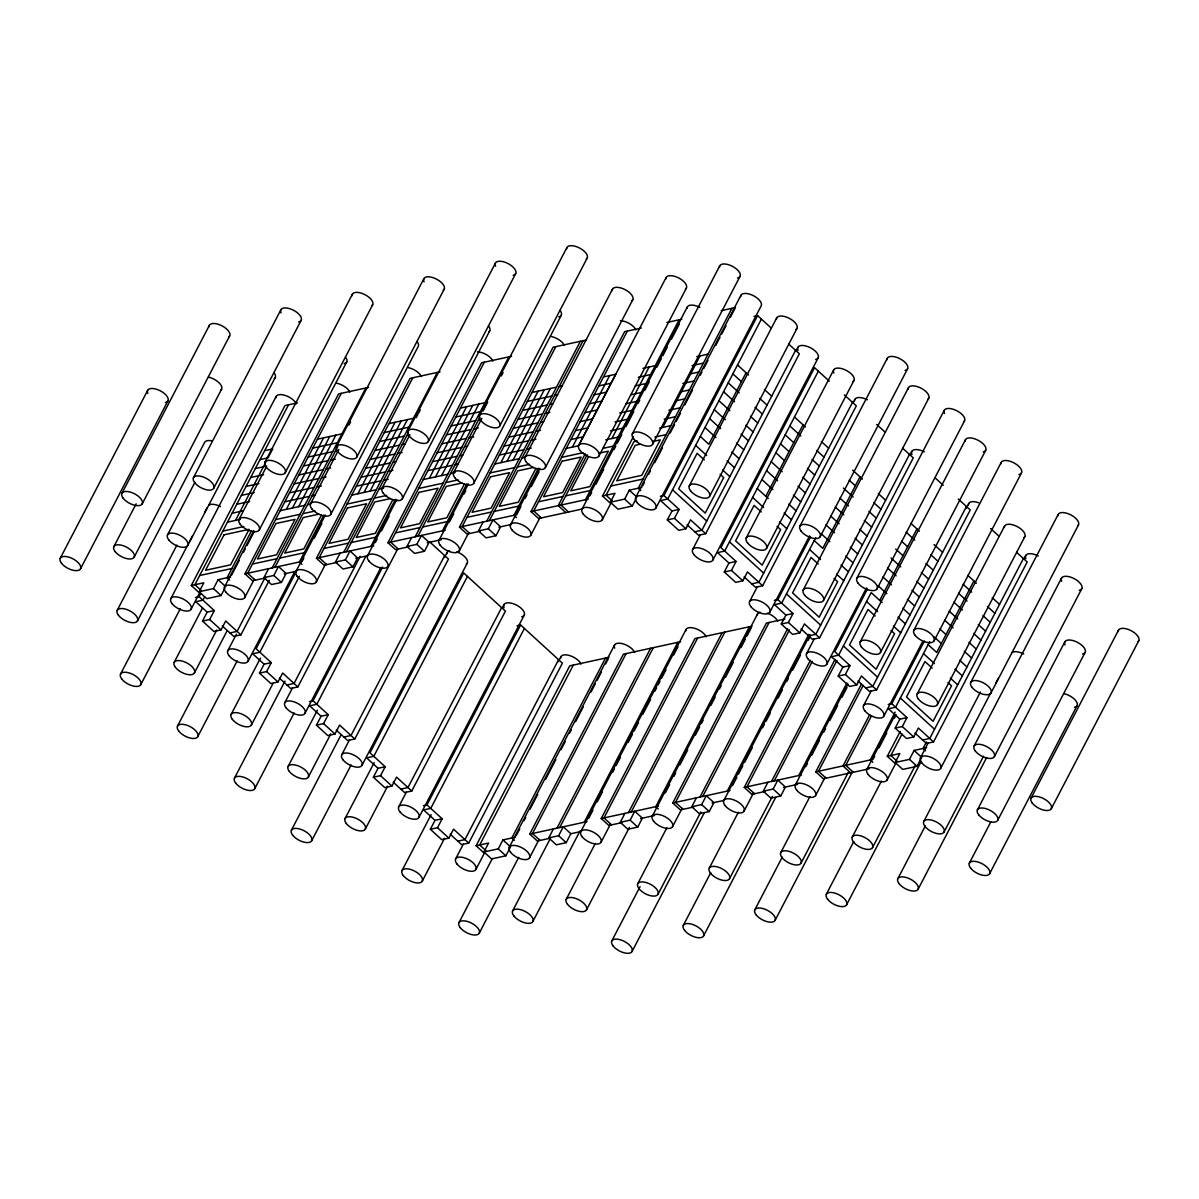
<?xml version="1.0" encoding="UTF-8"?>
<svg xmlns="http://www.w3.org/2000/svg" width="1199" height="1199" viewBox="0 0 1199 1199"><rect width="100%" height="100%" fill="white"/><g stroke="black" fill="none" stroke-linecap="round" stroke-linejoin="round"><path stroke-width="1.5" d="M60.22 558.329L147.672 390.349M80.528 568.791L167.965 400.811M121.923 493.344L209.36 325.364M113.86 546.654L136.146 503.835M142.231 503.805L229.668 335.825M134.168 557.115L221.605 389.15M117.187 610.381L204.624 442.401A11.42 5.381 27.5 0 1 211.773 440.842M193.429 477.772L280.881 309.807M167.485 534.979L194.927 482.283M137.495 620.842L176.927 545.095M213.737 488.248L301.174 320.268M120.514 674.108L187.374 545.65M189.952 540.704L192.529 535.773M204.519 512.707L207.097 507.776M187.793 545.44L275.23 377.475M170.813 598.706L276.1 396.449M198.899 592.441L191.3 585.502L284.957 405.592L297.472 402.879M140.823 684.569L180.255 608.807M288.539 404.812L194.882 584.722L201.207 590.508M264.949 462.214L352.386 294.235M235.484 520.411L265.728 462.319M224.932 588.095L221.066 595.543L206.753 598.661L199.169 591.721L203.815 582.789L191.3 585.502M191.121 609.167L200.623 590.927M239.006 519.422L266.433 466.726M195.542 597.477L199.124 596.697L200.833 593.4M204.639 596.862L202.916 600.159L195.767 601.718L207.157 612.134L214.306 610.576L199.124 596.697M174.14 662.433L202.436 608.088M199.169 591.721L213.467 588.604L218.113 579.672L230.628 576.944M269.25 580.391L240.894 634.87L225.697 620.977L221.051 629.925L213.902 631.483L202.511 621.067L207.157 612.134M251.55 530.677L227.061 577.723L229.594 580.031M224.453 587.03L253.798 530.662M231.497 575.295L239.23 560.443M243.517 552.184L245.24 548.887M246.964 545.59L253.828 532.386M285.242 472.676L372.694 304.711M202.511 621.067L209.66 619.508L214.306 610.576M259.299 529.883L346.751 361.903M265.758 577.888L252.524 580.781L244.941 573.826L338.583 393.931L368.558 387.397M194.448 672.894L216.734 630.074M341.31 393.332L247.653 573.242L255.252 580.181M286.351 509.35L323.58 437.845M177.467 726.159L227.196 630.644M244.761 597.492L254.248 579.267M292.481 508.016L329.71 436.511M298.611 506.682L335.84 435.177M263.945 577.618L273.822 575.475L278.483 566.528L286.066 573.467L281.42 582.414L271.544 584.557L263.945 577.618L268.606 568.686M265.444 576.929L237.087 631.393L229.938 632.952M227.78 650.757L236.413 634.181M272.173 567.906L365.83 387.996M336.454 446.657L423.891 278.678M274.901 567.307L337.713 446.657M348.954 425.06L350.648 421.793M310.511 503.85L338.807 449.505M197.775 736.621L237.207 660.859M321.437 515.03L303.812 548.902L284.748 553.054L303.212 517.563L318.874 514.161M323.91 514.941L299.42 561.971L301.953 564.294M248.088 661.219L294.684 571.698M295.958 571.473L325.304 515.105M296.468 571.174L256.076 648.749L271.274 662.627L266.613 671.56L259.464 673.119L270.854 683.535L278.003 681.976L282.664 673.029L297.847 686.922L365.725 556.531M303.857 558.09L302.148 561.387L244.941 573.826M314.168 538.276L321.902 523.423M356.762 457.119L444.2 289.139M330.819 514.326L418.256 346.346A11.42 5.381 27.5 0 0 416.982 341.4M299.405 576.284L259.883 652.211L252.719 653.77L264.11 664.186L271.274 662.627M231.107 714.484L260.453 658.116M337.279 562.331L324.045 565.209L316.446 558.269L410.103 378.359L440.063 371.84M412.831 377.775L319.174 557.685L326.757 564.624M259.464 673.119L264.11 664.186M357.872 493.778L395.085 422.288M316.266 581.935L325.753 563.695M364.001 492.444L401.215 420.954M370.131 491.11L407.345 419.62M335.465 562.061L345.342 559.903L349.988 550.97L357.587 557.91L352.926 566.842L343.049 569L335.465 562.061L340.111 553.114M251.415 724.945L272.982 683.505M343.693 552.349L437.335 372.439M407.96 431.085L495.412 263.121M346.406 551.75L408.439 432.584M416.203 417.687L417.896 414.419M418.586 413.1L420.309 409.803M382.016 488.293L409.459 435.597M234.434 778.211L285.017 681.047M360.21 556.351L294.055 683.445L286.906 685.004M284.733 702.809L292.511 687.881M392.957 499.458L375.317 533.33L356.253 537.482L374.717 502.006L390.394 498.589M370.926 546.414L395.415 499.369M367.464 555.901L396.809 499.548M375.377 542.518L377.086 539.22M381.387 530.962L389.12 516.11M428.268 441.562L515.705 273.582M402.324 498.754L489.762 330.789M254.743 788.672L294.175 712.91M408.784 546.774L395.55 549.652L387.951 542.712L481.608 362.802L511.583 356.283M484.336 362.203L390.679 542.113L398.278 549.052M305.041 713.27L380.982 567.382M309.462 701.58L313.044 700.801L382.631 567.097M429.377 478.221L466.591 406.731M397.603 549.112L316.836 704.263L309.687 705.821L321.077 716.238L328.226 714.679L313.044 700.801M435.507 476.887L472.721 405.382M288.06 766.536L317.405 710.168M441.637 475.553L478.851 404.048M406.971 546.489L416.847 544.346L421.493 535.413L429.092 542.353L424.446 551.285L414.569 553.428L406.971 546.489L411.617 537.557M429.632 541.843L448.471 559.064L354.814 738.974L339.617 725.08L334.971 734.028L327.822 735.587L316.431 725.17L321.077 716.238M415.199 536.777L508.856 356.867M479.48 415.528L566.917 247.549M417.926 536.193L479.96 417.027M483.062 411.062L487.708 402.13M501.347 375.931L503.055 372.649M453.537 472.736L481.818 418.391M316.431 725.17L323.58 723.611L328.226 714.679M308.368 776.997L330.804 733.893M464.463 483.901L446.837 517.773L427.758 521.925L446.238 486.434L461.9 483.032M442.446 530.857L466.936 483.811M438.984 540.344L468.329 483.976M449.46 522L453.762 513.757M464.073 493.943L465.782 490.646M499.773 425.99L587.225 258.025M291.387 830.248L341.115 734.747M473.83 483.197L561.282 315.217M444.664 555.587L351.007 735.497L343.858 737.055M480.289 531.202L467.055 534.08L459.472 527.14L553.114 347.23L586.596 339.946M341.7 754.86L349.464 739.933M444.394 557.58L446.987 552.604M555.841 346.646L462.185 526.556L469.783 533.495M500.882 462.664L538.111 391.159M459.292 550.806L468.779 532.581M507.012 461.33L544.241 389.825M311.695 840.724L351.127 764.962M513.142 459.996L550.371 388.491M478.476 530.932L488.353 528.789L493.014 519.841L500.597 526.781L495.951 535.728L486.075 537.871L478.476 530.932L483.137 522M486.704 521.22L580.361 341.31M362.008 765.322L467.295 563.065M489.432 520.621L583.089 340.711M525.042 457.164L612.479 289.199M467.445 576.404L373.803 756.314L366.639 757.873L378.03 768.289L385.194 766.731L369.996 752.852L463.653 572.942L505.423 611.115L411.767 791.025L404.618 792.569L393.227 782.168M345.027 818.587L374.178 762.594M411.767 791.025L396.584 777.132L391.923 786.079L384.774 787.638L373.384 777.222L378.03 768.289M535.968 468.344L518.343 502.216L499.279 506.353L517.743 470.877L533.405 467.46M538.441 468.239L513.951 515.285L516.484 517.608M510.489 524.787L539.835 468.419M373.384 777.222L380.533 775.663L385.194 766.731M520.966 506.443L516.679 514.701L459.472 527.14M525.267 498.184L526.99 494.887M531.277 486.629L539.01 471.777M545.35 467.64L632.787 299.66M365.335 829.049L387.622 786.229M582.549 508.946L538.576 518.523L530.977 511.583L624.634 331.673L641.36 328.031M627.362 331.089L533.705 510.984L541.289 517.923M572.403 447.092L609.617 375.602M530.797 535.249L540.284 517.009M578.682 445.503L666.119 277.524M501.632 607.638L407.975 787.548L400.826 789.107M398.653 806.912L406.431 791.984M502.216 607.968L503.94 604.656M585.277 453.672L558.224 505.648L565.808 512.587M587.15 454.736L560.937 505.064L568.536 512.003M588.409 456.924L570.784 490.796L589.848 486.644L608.328 451.169L598.796 453.237M598.975 455.965L686.428 287.985M611.895 438.504L649.124 366.999M418.961 817.373L524.248 615.117M585.457 499.728L679.114 319.818M423.382 805.683L426.964 804.904L520.606 624.994L562.391 663.167L468.734 843.077L461.585 844.621L450.18 834.219M582.01 509.215L687.282 306.974M589.908 495.831L591.617 492.534M595.918 484.276L603.652 469.423M613.963 449.61L615.687 446.313M617.395 443.016L621.696 434.757M625.998 426.514L633.716 411.647M638.018 403.404L639.741 400.106M644.897 390.2L649.184 381.941M656.917 367.089L661.219 358.831M662.942 355.533L667.229 347.29M671.53 339.032L679.263 324.18M524.413 628.456L430.756 808.366L423.607 809.924L434.997 820.341L442.146 818.782L426.964 804.904M401.98 870.639L431.13 814.646M632.308 433.828L719.745 265.848M610.081 502.966L602.483 496.026L633.417 436.601M468.734 843.077L453.537 829.183L448.891 838.131L441.742 839.69L430.351 829.273L434.997 820.341M430.351 829.273L437.5 827.715L442.146 818.782M636.129 498.619L632.248 506.068L617.95 509.17L610.351 502.231L614.997 493.299L602.483 496.026M602.303 519.692L611.805 501.452M422.288 881.1L444.574 838.281M652.616 444.289L740.053 276.31M610.351 502.231L624.649 499.114L629.31 490.181L641.825 487.453M662.762 427.429L699.976 355.938M731.9 308.323L638.243 488.233L640.776 490.556M635.635 497.555L740.922 295.299M642.679 485.805L644.403 482.508M648.689 474.249L650.413 470.952M654.699 462.709L662.433 447.841M670.166 432.989L674.467 424.746M676.191 421.434L680.477 413.19M684.779 404.932L692.512 390.08M700.246 375.227L701.97 371.93M703.678 368.618L707.98 360.374M715.713 345.522L720 337.264M721.723 333.966L726.024 325.708M730.311 317.45L735.467 307.558L721.169 310.661M558.584 659.69L464.927 839.6L457.778 841.158M455.62 858.964L463.384 844.036M558.314 661.683L560.907 656.707M483.692 852.699L476.108 845.76L569.75 665.85L609.092 657.292M573.332 665.07L479.675 844.98L486 850.765M655.943 508.016L761.23 305.76A11.42 5.381 27.5 0 0 752.118 295.074A11.42 5.381 27.5 0 0 740.652 296.723M660.364 496.311L663.931 495.532L757.588 315.622L770.957 327.837M483.961 851.979L498.259 848.862L502.921 839.929L510.519 846.869L505.858 855.801L491.56 858.919L483.961 851.979L488.622 843.032L476.108 845.76M761.395 319.099L667.738 499.009L660.589 500.568L671.98 510.969L679.129 509.41L663.931 495.532M475.928 869.425L485.415 851.185M788.732 344.083L799.358 353.795L705.701 533.705L690.519 519.826L685.873 528.759L678.709 530.318L667.318 519.916L671.98 510.969M458.947 922.69L492.384 858.454M746.063 372.754L708.849 444.259L700.306 436.451M689.275 485.88L776.712 317.9M667.318 519.916L674.467 518.358L679.129 509.41M605.51 658.071L511.853 837.981L514.386 840.289M509.245 847.288L614.532 645.032M516.289 835.553L519.737 828.944M524.023 820.701L525.747 817.403M530.033 809.145L537.766 794.293M545.5 779.44L555.811 759.626M560.967 749.72L565.269 741.477M569.57 733.218L571.279 729.921M575.58 721.663L583.313 706.811M591.047 691.958L595.333 683.7M597.057 680.403L601.358 672.144M605.645 663.901L608.223 658.94M550.566 838.146L537.332 841.024L529.733 834.084L623.39 654.189L680.597 641.735M479.255 933.152L518.687 857.39M626.118 653.59L532.461 833.5L540.06 840.439M709.568 496.341L797.02 328.361M529.553 857.75L539.055 839.525M795.566 350.333L701.91 530.243L694.761 531.786M692.602 549.607L700.366 534.679M796.151 350.663L797.875 347.35M581.305 831.462L570.799 833.74L566.213 842.672L556.351 844.815L548.752 837.876L553.398 828.944M512.572 911.015L550.296 838.551M556.98 828.164L650.637 648.254M559.708 827.565L653.35 647.655M548.752 837.876L558.629 835.733L563.275 826.785L570.874 833.725M712.895 560.068L818.183 357.812M818.347 371.15L724.691 551.06L717.542 552.619L728.932 563.02L736.081 561.462L720.899 547.583L814.556 367.673L829.288 381.147M584.213 822.229L677.87 642.319M532.881 921.476L580.031 830.907M580.766 831.731L686.053 629.475M588.664 818.332L592.965 810.089M597.252 801.831L602.408 791.925M612.719 772.126L614.443 768.829M616.151 765.517L620.453 757.273M628.186 742.421L632.487 734.163M634.196 730.865L638.497 722.607M642.799 714.349L650.532 699.497M654.819 691.253L656.542 687.941M658.266 684.644L659.975 681.347M661.698 678.049L665.985 669.791M673.718 654.939L678.02 646.681M844.321 394.891L856.326 405.847L762.669 585.756L747.472 571.878L742.825 580.811L735.676 582.369L724.286 571.968L728.932 563.02M765.801 496.311L803.03 424.806M746.228 537.931L833.665 369.951M622.071 822.589L608.837 825.467L601.239 818.527L694.895 638.617L752.103 626.163M724.286 571.968L731.435 570.409L736.081 561.462M697.623 638.033L603.966 817.928L611.565 824.882M566.213 899.34L595.363 843.347M601.074 842.193L610.561 823.953M620.258 822.319L630.134 820.161L634.781 811.228L642.379 818.168L637.733 827.1L627.856 829.258L620.258 822.319L624.919 813.372M628.486 812.592L722.143 632.697M766.536 548.393L853.973 380.413M631.214 812.008L724.87 632.098M586.521 909.801L629.385 827.46M852.519 402.384L758.877 582.294L751.713 583.838M749.555 601.643L757.318 586.731M853.118 402.714L854.842 399.402M799.868 526.256L887.305 358.276M749.39 626.762L655.733 806.672L658.266 808.98M652.271 816.159L757.558 613.918M665.325 792.869L669.627 784.626M673.913 776.367L675.637 773.07M679.938 764.812L687.671 749.96M695.405 735.107L699.691 726.849M701.415 723.552L703.139 720.254M710.872 705.402L715.159 697.144M719.46 688.885L721.184 685.588M725.47 677.33L733.203 662.477M740.937 647.625L745.238 639.367M746.947 636.069L751.248 627.826M769.863 612.119L809.565 535.863M774.284 600.414L777.851 599.635L810.509 536.912M693.577 807.032L680.358 809.91L672.759 802.97L766.416 623.06L784.895 619.029M769.129 622.461L675.487 802.371L683.07 809.31M815.77 537.572L781.658 603.112L774.509 604.671L785.9 615.072L793.049 613.513L777.851 599.635M637.718 883.783L666.869 827.79M820.161 536.717L907.613 368.752M611.775 940.975L640.071 886.631M672.579 826.636L682.066 808.396M902.652 448.186L913.278 457.898L819.621 637.808L804.439 623.93L799.793 632.862L792.629 634.421L781.238 624.02L785.9 615.072M859.983 476.857L822.769 548.363L814.226 540.554M803.195 589.983L908.467 387.727M691.763 806.747L701.64 804.604L706.301 795.671L713.9 802.611L709.238 811.543L699.362 813.686L691.763 806.747L696.424 797.815M781.238 624.02L788.387 622.461L793.049 613.513M699.991 797.035L787.638 628.681M702.719 796.451L789.497 629.745M658.026 894.244L700.89 811.903M632.083 951.451L704.098 813.117M823.488 600.444L928.775 398.188M727.238 791.1L808.86 634.301M723.776 800.602L810.074 634.826M732.544 785.57L736.845 777.312M738.554 774.014L742.855 765.756M744.564 762.459L752.298 747.606M762.609 727.793L764.333 724.496M766.056 721.198L770.343 712.94M778.076 698.088L782.377 689.83M786.679 681.587L788.387 678.274M792.689 670.031L800.422 655.164M808.156 640.311L809.865 637.014M909.486 454.436L815.83 634.346L808.681 635.89M806.522 653.695L814.286 638.782M910.071 454.766L911.795 451.453M765.097 791.46L751.863 794.337L744.264 787.398L810.419 660.304M812.293 661.368L746.992 786.814L754.591 793.753M856.82 578.308L944.257 410.328M709.238 868.211L738.374 812.218M683.295 925.418L710.722 872.722M744.084 811.064L753.586 792.824M826.815 664.171L866.517 587.915M867.462 588.964L834.819 651.686L850.001 665.565L845.355 674.512L838.206 676.071L849.596 686.472L856.745 684.914L861.392 675.981L876.589 689.86L970.246 509.95L958.241 498.994M763.283 791.19L773.16 789.047L777.806 780.099L785.405 787.039L780.744 795.986L770.882 798.129L763.283 791.19L767.93 782.258M771.512 781.478L835.089 659.33M774.239 780.879L836.962 660.394M877.128 588.769L964.566 420.789M729.532 878.687L772.396 796.346M838.206 676.071L842.852 667.124L850.001 665.565M703.588 935.879L775.603 797.56M879.721 600.414L916.95 528.909M860.148 642.035L965.435 439.778M798.744 775.543L846.869 683.115M795.297 785.045L847.933 683.91M805.773 766.701L807.497 763.403M811.783 755.145L819.516 740.293M823.818 732.034L825.526 728.737M829.828 720.479L837.561 705.626M841.863 697.383L847.019 687.477M869.095 768.829L823.368 778.78L815.785 771.841L861.317 684.359M863.175 685.423L818.497 771.242L826.096 778.181M880.456 652.496L985.743 450.239M780.744 852.654L809.895 796.661M754.8 909.861L782.228 857.165M815.605 795.507L825.092 777.267M966.439 506.488L872.797 686.398L865.633 687.941M863.475 705.746L871.238 690.834M966.169 508.481L968.762 503.505M869.65 714.739L843.017 765.906L850.616 772.845M913.788 630.359L1001.225 462.379M871.523 715.803L845.745 765.322L853.343 772.261M801.052 863.115L848.203 772.546M775.109 920.322L852.264 772.111M883.783 716.223L922.616 641.615M888.204 704.517L891.771 703.738L924.429 641.015M929.69 641.675L895.578 707.215L888.429 708.774L899.82 719.175L906.969 717.616L891.771 703.738M895.173 712.116L870.264 759.986L872.797 762.294M866.802 769.473L895.278 714.769M934.081 640.821L1021.533 472.841M874.7 756.089L872.992 759.387L815.785 771.841M879.002 747.831L886.735 732.979M894.469 718.126L896.178 714.829M1016.572 552.289L1027.198 562.001L933.541 741.911L918.359 728.033L913.713 736.965L906.549 738.524L895.158 728.123L899.82 719.175M973.903 580.96L936.689 652.466L928.146 644.657M917.115 694.086L1004.552 526.106M895.158 728.123L902.307 726.564L906.969 717.616M894.889 763.223L887.29 756.269L900.179 731.525M902.038 734.043L890.857 755.505L897.197 761.275M852.249 837.097L881.4 781.104M826.306 894.289L853.748 841.593M895.143 762.489L909.456 759.372L914.103 750.439L921.701 757.378L917.04 766.311L902.742 769.428L895.143 762.489L899.805 753.557L887.29 756.269M887.11 779.935L895.743 763.358M937.408 704.547L1024.86 536.567M926.482 741.896L923.05 748.491L925.568 750.814M872.557 847.558L915.422 765.217M1023.406 558.539L929.75 738.449L922.601 739.993M920.442 757.798L928.206 742.885M1023.991 558.869L1025.715 555.557M846.614 904.765L921.192 761.485M970.74 682.411L1058.177 514.431M940.735 768.274L980.437 692.018M923.77 821.525L990.629 693.082M995.769 683.19L998.347 678.259M991.048 692.872L1078.486 524.892M897.826 878.732L925.253 826.036M974.068 746.138L1061.505 578.158M944.063 831.986L983.51 756.239M918.119 889.193L986.702 757.453M994.376 756.599L1081.813 588.619M977.395 809.85L1064.832 641.885M969.332 863.175L990.764 822.004M997.703 820.326L1085.14 652.346M989.64 873.636L1077.077 705.656M1031.035 798.189L1118.472 630.209M1051.328 808.651L1138.78 640.671M666.854 322.486L681.841 319.219M754.021 316.401L757.588 315.622M264.664 450.674L272.713 448.921L268.051 457.853L260.018 459.607M317.45 439.179L341.97 433.843M388.956 423.622L413.475 418.286M460.461 408.065L484.981 402.714M531.981 392.493L556.501 387.157M559.214 386.573L562.286 385.898M603.487 376.936L615.746 374.268L578.532 445.758L566.273 448.426M642.994 368.333L655.254 365.665M696.769 356.628L708.024 354.185M312.789 448.126L337.309 442.791M384.309 432.554L408.814 427.219M455.815 416.997L480.334 411.662M527.32 401.425L551.84 396.09M554.567 395.505L557.625 394.831M598.841 385.868L611.1 383.2M638.333 377.265L650.592 374.598M692.108 365.575L703.378 363.117M255.357 468.539L266.628 466.096M308.143 457.059L332.663 451.723M335.375 451.124L338.448 450.464M379.648 441.502L404.168 436.151M406.896 435.567L409.953 434.892M451.169 425.93L475.673 420.594M478.401 420.01L481.473 419.335M522.674 410.373L547.194 405.037M549.921 404.438L552.979 403.778M594.179 394.801L606.439 392.133M635.215 385.883L645.946 383.545M690.684 373.803L698.717 372.05M250.711 477.487L263.585 474.684M303.482 465.991L328.001 460.656M330.729 460.071L335.33 459.067M375.002 450.434L399.522 445.099M402.235 444.499L405.307 443.84M446.508 434.862L471.027 429.527M473.755 428.942L478.341 427.938M518.013 419.305L542.533 413.97M545.26 413.37L549.861 412.381M589.533 403.748L601.793 401.08M630.569 394.816L641.285 392.478M682.816 383.44L694.071 380.997M246.05 486.419L258.924 483.617M298.836 474.939L323.355 469.588M326.083 469.004L330.669 468M370.341 459.367L394.861 454.031M397.588 453.447L402.19 452.443M441.861 443.81L466.381 438.474M469.094 437.875L473.695 436.871M513.367 428.238L537.886 422.902M540.614 422.318L543.672 421.643M584.872 412.681L597.132 410.013M625.908 403.748L636.639 401.41M681.377 391.683L689.425 389.93M241.404 495.352L254.278 492.549M294.19 483.871L318.694 478.536M321.422 477.936L326.023 476.932M365.695 468.299L390.215 462.964M392.942 462.379L396 461.705M437.2 452.742L461.72 447.407M464.448 446.807L467.505 446.148M508.721 437.185L533.225 431.85M535.953 431.25L540.554 430.246M580.226 421.613L592.486 418.946M619.733 413.026L631.978 410.358M676.716 400.616L684.764 398.862M236.743 504.299L249.617 501.497M289.529 492.804L314.048 487.468M316.776 486.884L321.377 485.88M361.034 477.247L385.553 471.911M388.281 471.312L392.882 470.308M432.554 461.675L457.074 456.339M459.787 455.755L462.859 455.08M504.06 446.118L528.579 440.782M531.307 440.183L535.908 439.194M575.58 430.561L587.825 427.893M615.072 421.958L627.332 419.29M668.847 410.253L680.118 407.81M232.096 513.232L243.367 510.774M284.882 501.737L309.402 496.401M312.115 495.816L315.187 495.142M356.388 486.18L380.907 480.844M383.635 480.244L388.221 479.255M427.893 470.622L452.413 465.287M455.14 464.687L458.213 464.028M499.413 455.05L523.933 449.715M526.646 449.13L531.247 448.126M570.919 439.493L583.179 436.826M610.426 430.891L622.686 428.223M664.201 419.185L675.457 416.742M227.45 522.164L240.31 519.362M280.221 510.684L304.741 505.349M307.469 504.749L310.526 504.09M351.742 495.112L376.261 489.777M378.974 489.192L383.575 488.188M423.247 479.555L447.767 474.219M450.494 473.62L455.08 472.631M494.752 463.998L519.272 458.662M522 458.063L525.057 457.404M605.765 439.838L618.025 437.17M659.54 428.133L670.811 425.675M222.789 531.097L243.712 526.556M275.575 519.617L300.095 514.281M302.822 513.682L315.067 511.014M347.081 504.06L371.6 498.724M374.328 498.125L386.588 495.457M418.601 488.488L443.105 483.152M445.833 482.568L458.093 479.9M490.106 472.931L514.626 467.595M517.354 466.996L529.613 464.328M561.612 457.374L583.074 452.697M602.647 448.441L613.378 446.103M637.194 440.917L633.971 441.622L606.065 495.247L612.389 501.032M654.894 437.065L666.164 434.623M639.696 444.334L635.23 445.309L616.751 480.799L641.78 475.344L660.259 439.868L652.571 441.532M199.663 575.52L231.842 568.521M252.449 564.04L276.969 558.704M279.697 558.105L304.216 552.769M323.955 548.468L348.474 543.132M351.202 542.548L375.722 537.212M395.475 532.911L419.995 527.575M422.707 526.99L447.227 521.655M466.981 517.354L491.5 512.018M494.228 511.418L518.747 506.083M538.486 501.782L563.005 496.446M565.733 495.861L590.253 490.526M610.861 486.045L643.039 479.03M316.446 558.269L373.653 545.815M387.951 542.712L445.159 530.258M530.977 511.583L588.184 499.129M284.253 573.871L296.513 571.204M355.758 558.314L368.018 555.647M427.264 542.742L441.277 539.7M498.784 527.185L511.044 524.518M240.894 634.87L233.745 636.414L222.34 626.013M705.701 533.705L698.552 535.264L687.162 524.847M517.039 625.773L520.606 624.994M297.847 686.922L290.698 688.466L279.307 678.064M762.669 585.756L755.52 587.315L744.129 576.899M354.814 738.974L347.665 740.517L336.26 730.116M819.621 637.808L812.472 639.367L801.082 628.95M876.589 689.86L869.44 691.418L858.049 681.002M933.541 741.911L926.392 743.47L915.002 733.054M502.921 839.929L515.435 837.202M529.733 834.084L586.94 821.645M601.239 818.527L658.461 806.073M672.759 802.97L729.966 790.516M744.264 787.398L801.472 774.959M914.103 750.439L926.617 747.711M640.551 818.572L654.564 815.515M712.071 803L724.331 800.332M783.576 787.443L797.59 784.386M876.679 424.446L884.877 431.94M934.995 477.757L943.208 485.25M990.599 528.549L998.797 536.043M737.52 364.946L748.506 374.987M764.377 389.48L771.691 396.18M794.487 416.997L805.458 427.039M821.33 441.532L828.659 448.231M852.654 470.173L862.426 479.09M878.297 493.583L885.611 500.283M910.835 523.334L919.378 531.142M934.036 544.526L942.579 552.334M967.803 575.385L976.346 583.194M992.217 597.687L999.531 604.386M732.874 373.893L741.417 381.687M759.716 398.428L767.045 405.112M789.826 425.93L800.812 435.971M816.684 450.479L823.998 457.164M849.222 480.214L855.337 485.79M873.636 502.531L880.965 509.215M906.189 532.266L914.732 540.075M930.604 554.582L937.918 561.267M963.142 584.318L971.7 592.126M987.556 606.634L994.885 613.318M728.213 382.826L739.198 392.867M755.07 407.36L762.384 414.06M785.18 434.877L793.723 442.686M812.023 459.412L819.352 466.111M843.362 488.038L853.118 496.971M868.99 511.463L876.304 518.163M901.543 541.214L907.643 546.789M925.943 563.515L933.272 570.214M958.496 593.265L967.038 601.074M982.91 615.567L990.239 622.266M723.567 391.758L734.552 401.8M750.409 416.293L757.738 422.992M780.519 443.81L789.062 451.618M807.377 468.344L814.706 475.044M839.929 498.095L848.472 505.903M864.329 520.396L871.658 527.095M895.668 549.022L902.982 555.722M921.297 572.448L928.626 579.147M953.849 602.198L962.392 610.006M978.249 624.499L985.578 631.199M718.905 400.691L729.891 410.732M745.763 425.24L753.092 431.925M775.873 452.742L784.416 460.551M802.731 477.292L810.044 483.976M835.268 507.027L843.811 514.836M859.683 529.344L867.012 536.028M891.007 557.97L900.779 566.887M916.65 581.395L923.964 588.08M949.188 611.13L957.731 618.939M973.603 633.447L980.932 640.131M714.259 409.638L725.245 419.68M741.117 434.173L748.431 440.872M771.212 461.69L782.198 471.732M798.069 486.224L805.398 492.924M830.622 515.975L839.165 523.768M855.037 538.276L862.351 544.975M887.575 568.026L896.118 575.82M911.989 590.328L919.318 597.012M944.542 620.078L953.085 627.871M968.957 642.379L976.271 649.064M709.598 418.571L720.584 428.613M736.456 443.105L743.785 449.805M766.566 470.622L777.551 480.664M793.423 495.157L800.737 501.856M825.961 524.907L834.504 532.716M850.376 547.209L857.705 553.908M882.929 576.959L891.471 584.767M907.343 599.26L914.657 605.96M939.881 629.01L945.996 634.586M964.296 651.312L971.625 658.011M704.952 427.503L715.938 437.545M731.81 452.053L739.124 458.737M761.92 479.555L772.905 489.597M788.762 504.105L796.091 510.789M821.315 533.84L829.858 541.648M845.73 556.156L853.044 562.841M878.268 585.891L886.825 593.7M902.682 608.208L910.011 614.892M934.021 636.834L941.335 643.518M959.65 660.259L966.964 666.944M727.149 460.986L734.477 467.67M757.258 488.503L768.244 498.529M784.116 513.037L791.43 519.722M841.069 565.089L848.397 571.773M882.164 602.632L871.178 592.606L838.611 655.164L831.462 656.722L842.852 667.124M898.036 617.14L905.35 623.825M954.989 669.192L962.317 675.876M695.645 445.384L706.631 455.425M722.502 469.918L729.831 476.617M752.612 497.435L763.598 507.477M779.455 521.97L786.784 528.669M809.565 549.487L820.551 559.528M836.422 574.021L843.751 580.721M866.532 601.538L877.518 611.58M893.375 626.073L900.704 632.772M923.485 653.59L934.471 663.632M950.342 678.124L957.671 684.824M704.308 459.891L697.114 453.327L678.649 488.802L705.237 513.097L723.701 477.607L720.134 474.354M761.26 511.943L754.081 505.378L735.601 540.854L762.189 565.149L780.654 529.658L777.102 526.406M818.228 563.995L811.034 557.43L792.569 592.906L819.157 617.2L837.621 581.71L834.054 578.458M875.195 616.046L868.001 609.482L849.521 644.957L876.109 669.252L894.574 633.761L891.022 630.509M932.148 668.098L924.954 661.533L906.489 697.009L933.077 721.303L951.541 685.813L947.974 682.561M672.519 489.806L706.706 521.04M729.487 541.858L763.658 573.092M786.439 593.91L820.626 625.144M843.407 645.961L877.578 677.195M900.359 698.013L934.546 729.247M674.467 518.358L685.873 528.759M731.435 570.409L742.825 580.811M788.387 622.461L799.793 632.862M845.355 674.512L856.745 684.914M902.307 726.564L913.713 736.965M629.31 490.181L636.894 497.12M624.649 499.114L632.248 506.068M909.456 759.372L917.04 766.311M488.353 528.789L495.951 535.728M773.16 789.047L780.744 795.986M416.847 544.346L424.446 551.285M701.64 804.604L709.238 811.543M345.342 559.903L352.926 566.842M630.134 820.161L637.733 827.1M273.822 575.475L281.42 582.414M558.629 835.733L566.213 842.672M218.113 579.672L225.712 586.611M213.467 588.604L221.066 595.543M498.259 848.862L505.858 855.801M209.66 619.508L221.051 629.925M266.613 671.56L278.003 681.976M323.58 723.611L334.971 734.028M380.533 775.663L391.923 786.079M437.5 827.715L448.891 838.131M687.012 308.398A11.42 5.381 27.5 0 1 699.841 307.379M944.422 413.445A11.42 5.381 27.5 0 1 955.468 410.103A11.42 5.381 27.5 0 1 963.606 421.868M424.056 281.795A11.42 5.381 27.5 0 1 435.102 278.453A11.42 5.381 27.5 0 1 443.24 290.218M488.488 325.843A11.42 5.381 27.5 0 1 488.802 331.853M854.572 400.826A11.42 5.381 27.5 0 1 867.387 399.807M620.438 320.658A11.42 5.381 27.5 0 1 635.92 329.89M559.993 310.286A11.42 5.381 27.5 0 1 558.719 316.926M612.209 290.623A11.42 5.381 27.5 0 1 625.039 289.603A11.42 5.381 27.5 0 1 631.828 300.724M776.442 319.324A11.42 5.381 27.5 0 1 789.257 318.32A11.42 5.381 27.5 0 1 796.046 329.44M798.039 350.453A11.42 5.381 27.5 0 1 810.434 347.755A11.42 5.381 27.5 0 1 815.635 359.52M833.83 373.069A11.42 5.381 27.5 0 1 844.875 369.727A11.42 5.381 27.5 0 1 853.014 381.492M719.475 267.272A11.42 5.381 27.5 0 1 733.608 266.987A11.42 5.381 27.5 0 1 737.49 278.018M887.035 359.7A11.42 5.381 27.5 0 1 901.153 359.415A11.42 5.381 27.5 0 1 905.05 370.446M908.198 389.15A11.42 5.381 27.5 0 1 921.027 388.146A11.42 5.381 27.5 0 1 927.816 399.267M757.288 615.342A11.42 5.381 27.5 0 1 760.121 612.209M767.39 613.139A11.42 5.381 27.5 0 1 777.701 621.262M685.768 630.899A11.42 5.381 27.5 0 1 694.521 628.261A11.42 5.381 27.5 0 1 706.196 636.834M446.702 554.028A11.42 5.381 27.5 0 1 449.535 550.896M456.819 551.84A11.42 5.381 27.5 0 1 466.321 564.144M504.105 607.773A11.42 5.381 27.5 0 1 516.484 605.075A11.42 5.381 27.5 0 1 521.685 616.826M477.427 351.787A11.42 5.381 27.5 0 1 492.894 361.004M560.622 658.131A11.42 5.381 27.5 0 1 569.39 655.493A11.42 5.381 27.5 0 1 581.05 664.066M614.697 648.149A11.42 5.381 27.5 0 1 621.682 643.488A11.42 5.381 27.5 0 1 634.676 652.391M495.562 266.223A11.42 5.381 27.5 0 1 507.956 263.525A11.42 5.381 27.5 0 1 513.157 275.29M566.647 248.972A11.42 5.381 27.5 0 1 579.462 247.968A11.42 5.381 27.5 0 1 586.251 259.089M665.85 278.947A11.42 5.381 27.5 0 1 678.664 277.943A11.42 5.381 27.5 0 1 685.453 289.049M147.822 393.467A11.42 5.381 27.5 0 1 160.216 390.769A11.42 5.381 27.5 0 1 165.417 402.519M209.091 326.787A11.42 5.381 27.5 0 1 221.905 325.783A11.42 5.381 27.5 0 1 228.709 336.904M208.446 377.13A11.42 5.381 27.5 0 1 219.537 383.275A11.42 5.381 27.5 0 1 220.631 390.215M408.394 367.658A11.42 5.381 27.5 0 1 421.389 376.576M281.031 312.909A11.42 5.381 27.5 0 1 293.425 310.211A11.42 5.381 27.5 0 1 298.626 321.976M273.957 372.529A11.42 5.381 27.5 0 1 274.271 378.539M345.462 356.972A11.42 5.381 27.5 0 1 344.188 363.612M336.889 383.23A11.42 5.381 27.5 0 1 349.883 392.133M208.926 505.064A11.42 5.381 27.5 0 1 220.496 506.548M275.83 397.873A11.42 5.381 27.5 0 1 284.583 395.235A11.42 5.381 27.5 0 1 296.243 403.808M352.116 295.673A11.42 5.381 27.5 0 1 364.931 294.654A11.42 5.381 27.5 0 1 371.72 305.775M1000.955 463.803A11.42 5.381 27.5 0 1 1015.073 463.518A11.42 5.381 27.5 0 1 1018.97 474.549M551.42 336.544A11.42 5.381 27.5 0 1 564.414 345.447M1064.997 644.987A11.42 5.381 27.5 0 1 1077.391 642.289A11.42 5.381 27.5 0 1 1082.592 654.054M1012.166 652.481A11.42 5.381 27.5 0 1 1023.751 653.965M965.165 441.202A11.42 5.381 27.5 0 1 979.283 440.917A11.42 5.381 27.5 0 1 983.18 451.948M1061.67 581.275A11.42 5.381 27.5 0 1 1074.064 578.577A11.42 5.381 27.5 0 1 1079.265 590.328M911.959 454.556A11.42 5.381 27.5 0 1 924.354 451.858M1025.879 558.659A11.42 5.381 27.5 0 1 1038.274 555.961M1118.202 631.633A11.42 5.381 27.5 0 1 1131.017 630.629A11.42 5.381 27.5 0 1 1137.806 641.75M968.492 504.929A11.42 5.381 27.5 0 1 978.594 502.726M1004.282 527.53A11.42 5.381 27.5 0 1 1017.097 526.526A11.42 5.381 27.5 0 1 1023.886 537.647M1057.908 515.855A11.42 5.381 27.5 0 1 1070.737 514.851A11.42 5.381 27.5 0 1 1077.526 525.971M1063.918 693.636A11.42 5.381 27.5 0 1 1075.803 700.726A11.42 5.381 27.5 0 1 1074.514 707.365M224.048 534.799L205.569 570.274L230.598 564.834L249.077 529.344L224.048 534.799M275.965 523.498L257.5 558.974L276.564 554.822L295.044 519.347L275.965 523.498M347.485 507.926L329.006 543.417L348.085 539.265L366.549 503.775L347.485 507.926M418.991 492.369L400.526 527.845L419.59 523.708L438.055 488.218L418.991 492.369M490.496 476.812L472.031 512.288L491.095 508.136L509.575 472.661L490.496 476.812M562.016 461.24L543.537 496.731L562.616 492.579L581.08 457.089L562.016 461.24M636.909 502.486A11.42 5.381 27.5 0 0 654.969 509.08A11.42 5.381 27.5 0 0 645.467 496.776A11.42 5.381 27.5 0 0 636.909 502.486M583.284 514.161A11.42 5.381 27.5 0 0 601.343 520.756A11.42 5.381 27.5 0 0 591.841 508.451A11.42 5.381 27.5 0 0 583.284 514.161M858.094 583.239A11.42 5.381 27.5 0 0 876.154 589.833A11.42 5.381 27.5 0 0 866.667 577.528A11.42 5.381 27.5 0 0 858.094 583.239M337.728 451.588A11.42 5.381 27.5 0 0 355.788 458.183A11.42 5.381 27.5 0 0 346.286 445.878A11.42 5.381 27.5 0 0 337.728 451.588M383.305 493.239A11.42 5.381 27.5 0 0 401.365 499.833A11.42 5.381 27.5 0 0 391.863 487.513A11.42 5.381 27.5 0 0 383.305 493.239M750.829 606.589A11.42 5.381 27.5 0 0 768.889 613.184A11.42 5.381 27.5 0 0 759.402 600.879A11.42 5.381 27.5 0 0 750.829 606.589M511.778 529.718A11.42 5.381 27.5 0 0 529.838 536.313A11.42 5.381 27.5 0 0 520.336 524.008A11.42 5.381 27.5 0 0 511.778 529.718M454.811 477.667A11.42 5.381 27.5 0 0 472.871 484.261A11.42 5.381 27.5 0 0 463.369 471.956A11.42 5.381 27.5 0 0 454.811 477.667M526.316 462.11A11.42 5.381 27.5 0 0 544.376 468.704A11.42 5.381 27.5 0 0 534.874 456.399A11.42 5.381 27.5 0 0 526.316 462.11M311.785 508.796A11.42 5.381 27.5 0 0 329.845 515.39A11.42 5.381 27.5 0 0 320.343 503.085A11.42 5.381 27.5 0 0 311.785 508.796M690.549 490.811A11.42 5.381 27.5 0 0 708.609 497.405A11.42 5.381 27.5 0 0 699.107 485.1A11.42 5.381 27.5 0 0 690.549 490.811M693.876 554.538A11.42 5.381 27.5 0 0 711.936 561.132A11.42 5.381 27.5 0 0 702.434 548.827A11.42 5.381 27.5 0 0 693.876 554.538M747.502 542.862A11.42 5.381 27.5 0 0 765.562 549.457A11.42 5.381 27.5 0 0 756.074 537.152A11.42 5.381 27.5 0 0 747.502 542.862M633.582 438.759A11.42 5.381 27.5 0 0 651.642 445.354A11.42 5.381 27.5 0 0 642.139 433.049A11.42 5.381 27.5 0 0 633.582 438.759M801.142 531.187A11.42 5.381 27.5 0 0 819.202 537.781A11.42 5.381 27.5 0 0 809.7 525.477A11.42 5.381 27.5 0 0 801.142 531.187M804.469 594.914A11.42 5.381 27.5 0 0 822.529 601.508A11.42 5.381 27.5 0 0 813.027 589.204A11.42 5.381 27.5 0 0 804.469 594.914M653.545 821.105A11.42 5.381 27.5 0 0 671.605 827.7A11.42 5.381 27.5 0 0 662.118 815.395A11.42 5.381 27.5 0 0 653.545 821.105M582.04 836.662A11.42 5.381 27.5 0 0 600.099 843.257A11.42 5.381 27.5 0 0 590.597 830.952A11.42 5.381 27.5 0 0 582.04 836.662M567.487 904.286A11.42 5.381 27.5 0 0 585.547 910.88A11.42 5.381 27.5 0 0 576.045 898.561A11.42 5.381 27.5 0 0 567.487 904.286M342.974 759.791A11.42 5.381 27.5 0 0 361.034 766.386A11.42 5.381 27.5 0 0 351.532 754.081A11.42 5.381 27.5 0 0 342.974 759.791M756.074 914.792A11.42 5.381 27.5 0 0 774.134 921.387A11.42 5.381 27.5 0 0 764.632 909.082A11.42 5.381 27.5 0 0 756.074 914.792M399.941 811.843A11.42 5.381 27.5 0 0 418.001 818.437A11.42 5.381 27.5 0 0 408.499 806.133A11.42 5.381 27.5 0 0 399.941 811.843M403.269 875.57A11.42 5.381 27.5 0 0 421.329 882.164A11.42 5.381 27.5 0 0 411.827 869.86A11.42 5.381 27.5 0 0 403.269 875.57M460.221 927.621A11.42 5.381 27.5 0 0 478.281 934.216A11.42 5.381 27.5 0 0 468.779 921.911A11.42 5.381 27.5 0 0 460.221 927.621M368.752 560.847A11.42 5.381 27.5 0 0 386.812 567.442A11.42 5.381 27.5 0 0 377.31 555.137A11.42 5.381 27.5 0 0 368.752 560.847M346.301 823.518A11.42 5.381 27.5 0 0 364.361 830.113A11.42 5.381 27.5 0 0 354.859 817.808A11.42 5.381 27.5 0 0 346.301 823.518M639.007 888.714A11.42 5.381 27.5 0 0 657.067 895.308A11.42 5.381 27.5 0 0 647.565 883.004A11.42 5.381 27.5 0 0 639.007 888.714M513.861 915.946A11.42 5.381 27.5 0 0 531.921 922.541A11.42 5.381 27.5 0 0 522.419 910.236A11.42 5.381 27.5 0 0 513.861 915.946M684.569 930.364A11.42 5.381 27.5 0 0 702.629 936.959A11.42 5.381 27.5 0 0 693.127 924.639A11.42 5.381 27.5 0 0 684.569 930.364M456.894 863.894A11.42 5.381 27.5 0 0 474.954 870.489A11.42 5.381 27.5 0 0 465.452 858.184A11.42 5.381 27.5 0 0 456.894 863.894M510.534 852.234A11.42 5.381 27.5 0 0 528.594 858.829A11.42 5.381 27.5 0 0 519.092 846.509A11.42 5.381 27.5 0 0 510.534 852.234M292.676 835.193A11.42 5.381 27.5 0 0 310.736 841.788A11.42 5.381 27.5 0 0 301.234 829.483A11.42 5.381 27.5 0 0 292.676 835.193M289.349 771.467A11.42 5.381 27.5 0 0 307.409 778.061A11.42 5.381 27.5 0 0 297.907 765.756A11.42 5.381 27.5 0 0 289.349 771.467M725.065 805.548A11.42 5.381 27.5 0 0 743.125 812.143A11.42 5.381 27.5 0 0 733.623 799.823A11.42 5.381 27.5 0 0 725.065 805.548M409.249 436.031A11.42 5.381 27.5 0 0 427.309 442.626A11.42 5.381 27.5 0 0 417.807 430.321A11.42 5.381 27.5 0 0 409.249 436.031M480.754 420.459A11.42 5.381 27.5 0 0 498.814 427.054A11.42 5.381 27.5 0 0 489.312 414.749A11.42 5.381 27.5 0 0 480.754 420.459M579.956 450.434A11.42 5.381 27.5 0 0 598.016 457.029A11.42 5.381 27.5 0 0 588.514 444.724A11.42 5.381 27.5 0 0 579.956 450.434M61.509 563.26A11.42 5.381 27.5 0 0 79.569 569.855A11.42 5.381 27.5 0 0 70.067 557.55A11.42 5.381 27.5 0 0 61.509 563.26M123.197 498.274A11.42 5.381 27.5 0 0 141.257 504.869A11.42 5.381 27.5 0 0 131.755 492.564A11.42 5.381 27.5 0 0 123.197 498.274M115.134 551.6A11.42 5.381 27.5 0 0 133.194 558.194A11.42 5.381 27.5 0 0 123.692 545.875A11.42 5.381 27.5 0 0 115.134 551.6M297.247 576.404A11.42 5.381 27.5 0 0 315.307 582.999A11.42 5.381 27.5 0 0 305.805 570.694A11.42 5.381 27.5 0 0 297.247 576.404M194.718 482.717A11.42 5.381 27.5 0 0 212.778 489.312A11.42 5.381 27.5 0 0 203.275 477.007A11.42 5.381 27.5 0 0 194.718 482.717M286.021 707.755A11.42 5.381 27.5 0 0 304.081 714.334A11.42 5.381 27.5 0 0 294.579 702.029A11.42 5.381 27.5 0 0 286.021 707.755M168.774 539.925A11.42 5.381 27.5 0 0 186.834 546.519A11.42 5.381 27.5 0 0 177.332 534.199A11.42 5.381 27.5 0 0 168.774 539.925M240.28 524.353A11.42 5.381 27.5 0 0 258.34 530.947A11.42 5.381 27.5 0 0 248.837 518.642A11.42 5.381 27.5 0 0 240.28 524.353M225.727 591.976A11.42 5.381 27.5 0 0 243.787 598.571A11.42 5.381 27.5 0 0 234.285 586.251A11.42 5.381 27.5 0 0 225.727 591.976M121.788 679.039A11.42 5.381 27.5 0 0 139.848 685.633A11.42 5.381 27.5 0 0 130.346 673.328A11.42 5.381 27.5 0 0 121.788 679.039M175.429 667.363A11.42 5.381 27.5 0 0 193.489 673.958A11.42 5.381 27.5 0 0 183.987 661.653A11.42 5.381 27.5 0 0 175.429 667.363M710.512 873.157A11.42 5.381 27.5 0 0 728.572 879.751A11.42 5.381 27.5 0 0 719.07 867.447A11.42 5.381 27.5 0 0 710.512 873.157M613.064 945.921A11.42 5.381 27.5 0 0 631.124 952.516A11.42 5.381 27.5 0 0 621.622 940.211A11.42 5.381 27.5 0 0 613.064 945.921M172.101 603.652A11.42 5.381 27.5 0 0 190.161 610.246A11.42 5.381 27.5 0 0 180.659 597.926A11.42 5.381 27.5 0 0 172.101 603.652M229.054 655.703A11.42 5.381 27.5 0 0 247.114 662.283A11.42 5.381 27.5 0 0 237.612 649.978A11.42 5.381 27.5 0 0 229.054 655.703M232.381 719.415A11.42 5.381 27.5 0 0 250.441 726.009A11.42 5.381 27.5 0 0 240.939 713.705A11.42 5.381 27.5 0 0 232.381 719.415M118.461 615.312A11.42 5.381 27.5 0 0 136.521 621.906A11.42 5.381 27.5 0 0 127.019 609.602A11.42 5.381 27.5 0 0 118.461 615.312M266.223 467.16A11.42 5.381 27.5 0 0 284.283 473.755A11.42 5.381 27.5 0 0 274.781 461.435A11.42 5.381 27.5 0 0 266.223 467.16M915.062 635.29A11.42 5.381 27.5 0 0 933.122 641.885A11.42 5.381 27.5 0 0 923.62 629.58A11.42 5.381 27.5 0 0 915.062 635.29M440.258 545.29A11.42 5.381 27.5 0 0 458.318 551.885A11.42 5.381 27.5 0 0 448.816 539.565A11.42 5.381 27.5 0 0 440.258 545.29M978.669 814.795A11.42 5.381 27.5 0 0 996.729 821.39A11.42 5.381 27.5 0 0 987.242 809.085A11.42 5.381 27.5 0 0 978.669 814.795M925.043 826.471A11.42 5.381 27.5 0 0 943.103 833.065A11.42 5.381 27.5 0 0 933.601 820.745A11.42 5.381 27.5 0 0 925.043 826.471M899.1 883.678A11.42 5.381 27.5 0 0 917.16 890.258A11.42 5.381 27.5 0 0 907.658 877.953A11.42 5.381 27.5 0 0 899.1 883.678M853.538 842.028A11.42 5.381 27.5 0 0 871.598 848.622A11.42 5.381 27.5 0 0 862.096 836.317A11.42 5.381 27.5 0 0 853.538 842.028M796.571 789.976A11.42 5.381 27.5 0 0 814.631 796.571A11.42 5.381 27.5 0 0 805.129 784.266A11.42 5.381 27.5 0 0 796.571 789.976M861.422 646.965A11.42 5.381 27.5 0 0 879.481 653.56A11.42 5.381 27.5 0 0 869.994 641.255A11.42 5.381 27.5 0 0 861.422 646.965M975.342 751.069A11.42 5.381 27.5 0 0 993.401 757.663A11.42 5.381 27.5 0 0 983.914 745.358A11.42 5.381 27.5 0 0 975.342 751.069M868.076 774.419A11.42 5.381 27.5 0 0 886.136 781.014A11.42 5.381 27.5 0 0 876.649 768.694A11.42 5.381 27.5 0 0 868.076 774.419M807.796 658.641A11.42 5.381 27.5 0 0 825.856 665.235A11.42 5.381 27.5 0 0 816.354 652.93A11.42 5.381 27.5 0 0 807.796 658.641M921.716 762.744A11.42 5.381 27.5 0 0 939.776 769.338A11.42 5.381 27.5 0 0 930.274 757.034A11.42 5.381 27.5 0 0 921.716 762.744M1032.309 803.12A11.42 5.381 27.5 0 0 1050.369 809.715A11.42 5.381 27.5 0 0 1040.867 797.41A11.42 5.381 27.5 0 0 1032.309 803.12M864.749 710.692A11.42 5.381 27.5 0 0 882.809 717.287A11.42 5.381 27.5 0 0 873.322 704.982A11.42 5.381 27.5 0 0 864.749 710.692M918.389 699.017A11.42 5.381 27.5 0 0 936.449 705.611A11.42 5.381 27.5 0 0 926.947 693.307A11.42 5.381 27.5 0 0 918.389 699.017M235.708 783.142A11.42 5.381 27.5 0 0 253.768 789.736A11.42 5.381 27.5 0 0 244.266 777.432A11.42 5.381 27.5 0 0 235.708 783.142M782.018 857.6A11.42 5.381 27.5 0 0 800.078 864.179A11.42 5.381 27.5 0 0 790.576 851.875A11.42 5.381 27.5 0 0 782.018 857.6M827.595 899.235A11.42 5.381 27.5 0 0 845.655 905.83A11.42 5.381 27.5 0 0 836.153 893.525A11.42 5.381 27.5 0 0 827.595 899.235M178.756 731.09A11.42 5.381 27.5 0 0 196.816 737.685A11.42 5.381 27.5 0 0 187.314 725.38A11.42 5.381 27.5 0 0 178.756 731.09M972.014 687.342A11.42 5.381 27.5 0 0 990.074 693.936A11.42 5.381 27.5 0 0 980.587 681.632A11.42 5.381 27.5 0 0 972.014 687.342M970.605 868.106A11.42 5.381 27.5 0 0 988.665 874.7A11.42 5.381 27.5 0 0 979.163 862.396A11.42 5.381 27.5 0 0 970.605 868.106"/></g></svg>
